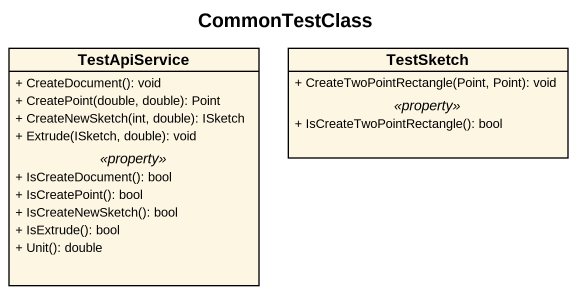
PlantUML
@startuml
title CommonTestClass
hide circle
hide empty members
skinparam classAttributeIconSize 0
class TestApiService {
  + CreateDocument(): void
  + CreatePoint(double, double): Point
  + CreateNewSketch(int, double): ISketch
  + Extrude(ISketch, double): void
  .. <<property>> ..
  + IsCreateDocument(): bool
  + IsCreatePoint(): bool
  + IsCreateNewSketch(): bool
  + IsExtrude(): bool
  + Unit(): double
}
class TestSketch {
  + CreateTwoPointRectangle(Point, Point): void
  .. <<property>> ..
  + IsCreateTwoPointRectangle(): bool
}
@enduml
